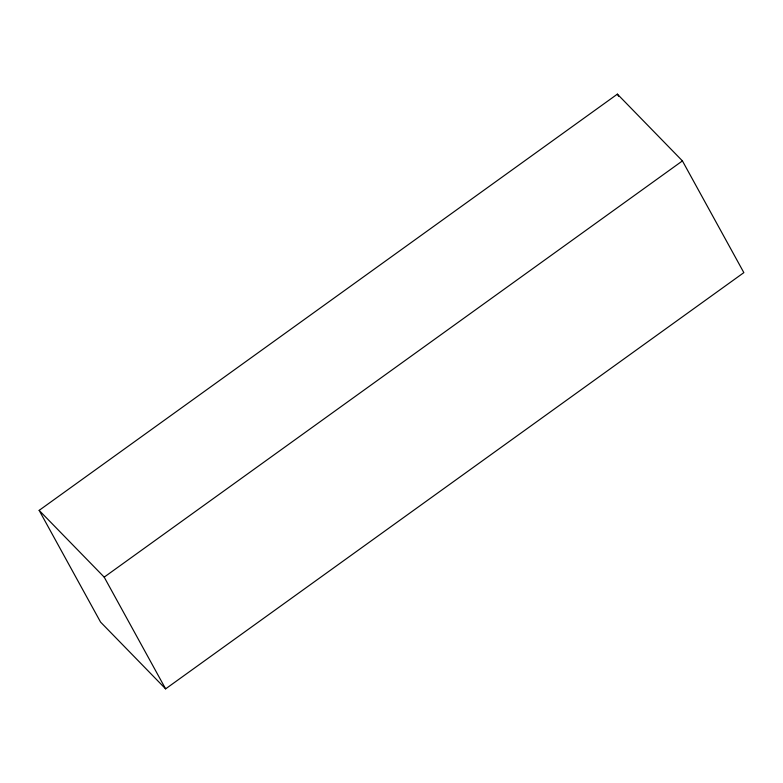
<?xml version="1.0" encoding="UTF-8"?>
<svg xmlns="http://www.w3.org/2000/svg" width="783" height="783" viewBox="0 0 783 783"><rect width="100%" height="100%" fill="white"/><g stroke="black" fill="none" stroke-linecap="round" stroke-linejoin="round"><path stroke-width="1.17" d="M39.15 510.369L617.386 94.136L682.424 160.906L743.85 272.631L165.614 688.864L100.576 622.094L39.15 510.369L104.198 577.13L165.614 688.864M104.198 577.13L682.424 160.906M617.386 94.136L618.55 96.27"/></g></svg>
